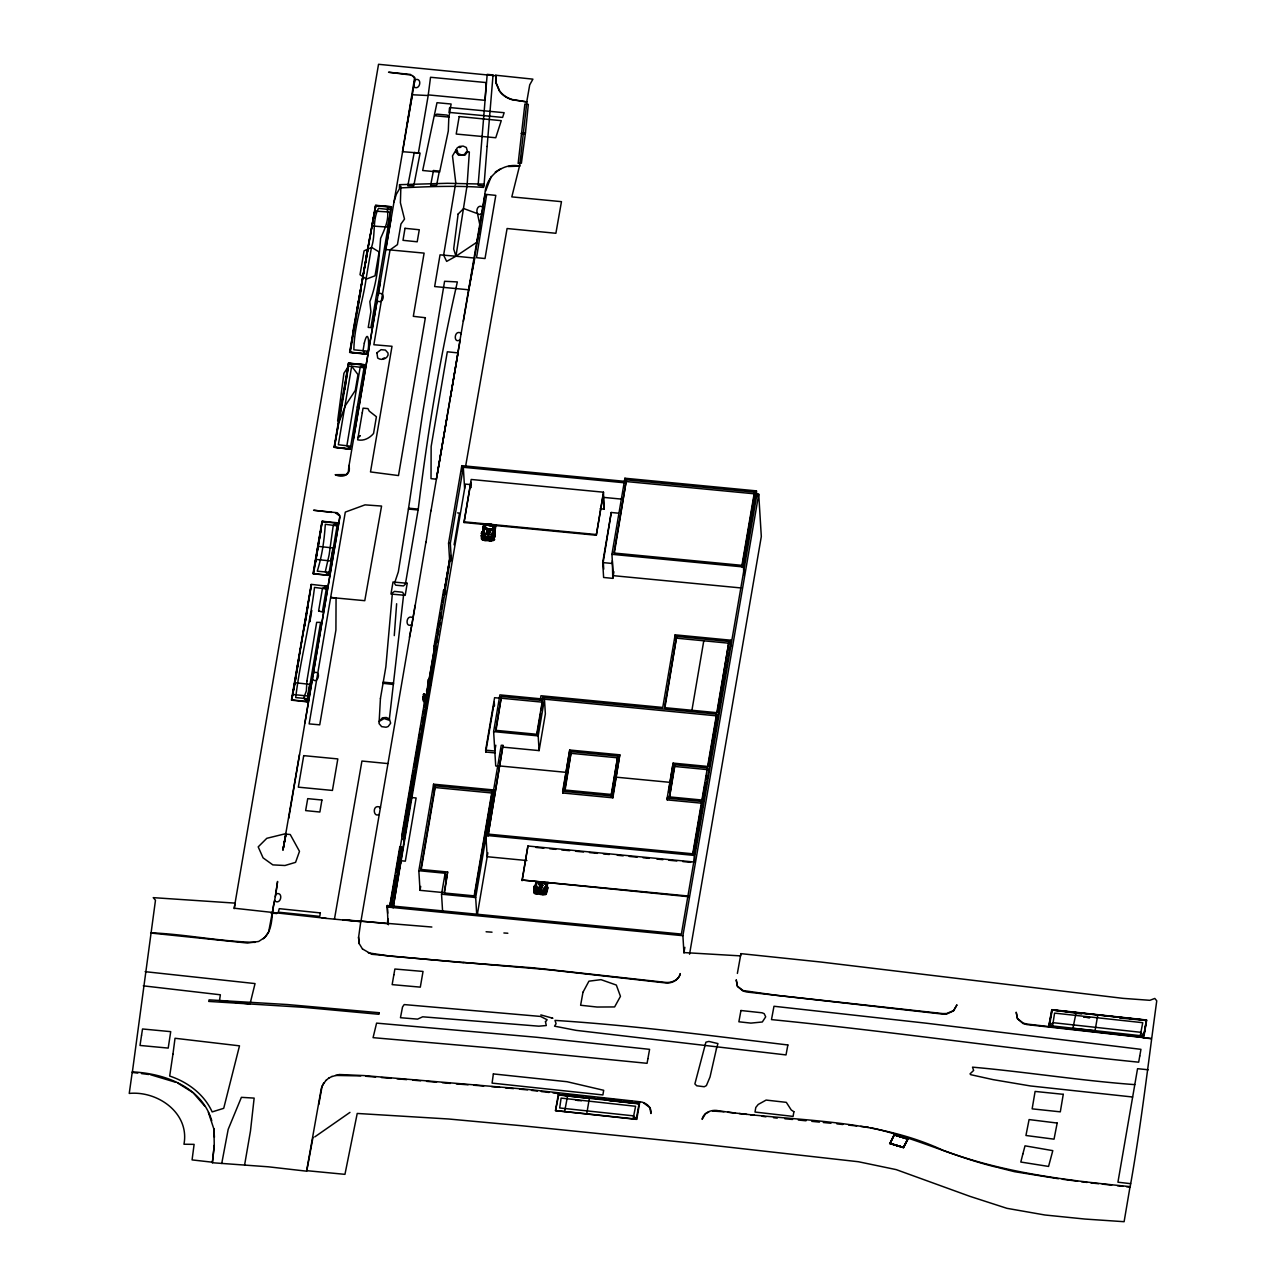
<?xml version="1.0" encoding="UTF-8"?>
<svg xmlns="http://www.w3.org/2000/svg" width="1286" height="1286" viewBox="0 0 1286 1286"><rect width="100%" height="100%" fill="white"/><g stroke="black" fill="none" stroke-linecap="round" stroke-linejoin="round"><path stroke-width="1.5" d="M425.216 696.353L424.509 694.327M487.683 538.336C497.087 536.294 495.014 542.821 487.426 540.409C483.761 542.354 478.103 535.924 484.34 538.046C507.279 536.696 479.067 542.644 482.137 534.188L481.414 533.127M540.2 892.725L537.452 891.889L543.817 892.468L536.809 891.857L540.216 892.773L545.891 892.114L540.12 892.436L534.654 890.716L537.371 892.323L545.151 892.741L546.277 889.173L545.328 892.13C551.244 898.207 525.54 891.648 537.339 891.696L536.921 890.105L537.146 891.343L538.255 891.085L534.622 890.282L533.915 887.919C534.317 885.411 535.362 884.205 535.571 886.231M489.387 531.086L487.523 530.78L487.024 534.237L488.841 534.413L489.387 531.086L487.539 530.909L487.008 534.124L488.825 534.317L489.387 530.973L488.471 530.829M494.097 538.834L492.618 536.921L490.818 538.802L493.245 538.48L490.529 539.027L482.507 537.725L481.703 539.316L482.62 537.628L481.575 537.628M546.663 892.661L545.859 894.461L545.698 892.484M547.097 888.883L546.855 890.217L546.904 888.69M488.005 533.127L487.539 534.301L488.037 530.989L487.699 532.79M538.705 889.028L539.67 884.591L540.683 885.684L540.007 887.758M543.415 892.098C543.865 891.519 542.515 890.571 543.64 891.552C541.406 892.757 543.239 890.008 543.399 891.696C545.36 890.298 533.047 893.4 535.587 888.176M546.566 889.285L547.048 891.182L547.547 887.87L546.02 893.674L534.381 892.371M423.464 701.433L425.377 701.658L423.978 701.288M423.689 698.861L423.271 699.857M483.536 527.292L483.134 526.312L483.359 527.774M546.614 889.992L547.611 887.002L546.727 886.729L546.775 882.71L547.289 885.266M526.826 101.369L529.719 84.844L532.918 79.153L495.753 75.231L496.155 82.834L499.531 90.727A24.772 20.351 -3.5 0 0 512.342 99.52L526.858 101.915L519.657 166.087L508.259 166.537M546.775 890.137L546.968 889.912M423.014 697.028C425.939 700.516 423.142 694.794 424.332 694.102M488.278 534.092C489.452 533.706 487.973 527.887 487.748 534.317M492.747 538.239L492.763 537.114L491.702 537.259M540.747 888.031L541.599 885.106L541.422 888.288L539.606 888.112L540.12 884.672L541.985 884.848L541.422 888.288M423.062 697.976C427.981 697.221 421.615 692.27 424.894 695.822M484.452 526.392L485.288 524.447L493.197 525.17C498.277 532.79 478.922 531.086 484.34 523.9L482.764 532.42L484.05 523.659M424.058 696.305L424.171 694.376L424.267 696.192M493.631 538.384C492.618 540.972 480.723 541.02 481.237 535.667L482.137 534.188C479.469 540.843 491.075 535.314 493.84 538.545L494.788 536.133M540.184 893.336L534.478 892.548L533.851 888.867M494.515 537.05L494.531 536.246M547.113 890.941L547.482 889.06M358.537 936.996L359.132 943.49L362.572 949.164M493.535 531.231L493.744 529.414L491.381 530.25M546.148 884.463L546.502 882.662L546.148 884.463L544.074 883.53L547.161 883.643L546.534 887.356M425.586 699.729L423.721 699.954L424.396 699.15M424.734 694.536L423.592 694.456L424.766 695.212M488.825 532.886L488.76 531.054L488.15 534.156M492.393 537.966C488.985 538.046 491.638 535.86 490.705 538.384M534.188 887.115L534.88 891.085L540.136 892.243L543.994 891.905L544.975 890.426L546.02 894.268L545.794 891.745L534.172 891.519M488.6 524.865L489.934 525.218L488.567 524.945M424.959 697.993C422.692 698.925 422.564 695.549 424.685 697.735M546.566 889.671L547.338 890.105M484.195 529.414C482.684 529.912 485.899 521.457 489.146 524.559M487.796 532.645L488.246 531.391L487.812 533.915M488.439 532.452L488.584 531.6L488.15 533.947M488.567 531.922L488.889 531.954M540.152 887.903C540.2 886.343 541.599 882.919 541.229 886.842M543.222 885.315L540.393 884.945L541.245 888.079L540.088 886.392L540.12 888.192M489.275 528.948L492.506 529.43L488.101 528.851L489.5 529.012M423.126 700.131L424.219 700.854M423.367 697.8L423.721 698.973M487.539 533.851L488.551 532.147L488.471 534.397M488.069 532.099L488.776 532.275M488.262 534.365L488.31 533.176L488.648 534.204M540.667 886.327L540.65 885.427M541.02 886.343L541.165 885.491M487.796 532.886L487.539 534.301M489.243 525.154L493.149 525.588L493.117 533.385M487.426 540.49C509.111 539.59 474.036 536.68 484.083 538.207M546.02 894.3L540.024 894.3M488.648 533.369L487.828 533.497M488.326 533.16L488.503 533.851M541.31 887.083L540.827 885.604M541.02 886.858L541.149 885.25M423.335 697.398C421.422 698.603 426.052 695.244 423.351 695.292M424.685 698.282L423.56 694.745M484.613 540.249L485.61 537.194C483.954 538.85 484.42 533.819 484.742 537.805L482.121 537.468M490.127 523.868L490.223 524.736M493.052 538.625C488.262 542.194 481.285 534.51 485.642 537.178M545.553 891.536L536.6 890.893L537.371 890.491M423.882 694.52L425.055 697.864M493.036 534.333L492.297 537.548C488.021 539.381 482.346 534.654 482.861 537.902M484.597 537.452L484.34 536.776M538.191 891.085L535.908 890.137M536.985 890.651L537.05 890.25M540.522 888.015L540.361 886.697L540.329 887.919M494.387 536.262L494.515 534.124L494.451 535.635M534.333 889.414L534.333 886.601M482.057 535.33L482.137 534.188L482.571 537.725L482.089 536.262M534.654 889.221L534.719 888.063C532.645 891.841 537.918 891.198 536.455 893.883C538.914 891.23 532.533 891.359 535.796 889.558L534.703 891.294L536.889 892.162L534.51 891.262L534.622 890.282L540.007 891.584L535.892 890.426M495.753 75.231L495.994 83.092L499.386 90.984A24.723 20.319 -3.5 0 0 512.182 99.778L526.858 101.915M214.215 1145.296L212.367 1162.737L268.372 1166.804L306.711 1171.192L312.996 1137.258M537.291 890.909L539.895 891.793M394.272 635.622L396.635 603.745M490.496 538.947L490.722 537.146L492.297 537.548L493.101 533.401L492.265 537.693L493.679 535.298L492.843 536.294M424.525 694.729C425.843 690.582 421.454 702.719 425.007 696.337M485.578 524.479C477.99 533.626 492.49 516.184 493.535 528.53M494.049 527.983L493.84 530.218L494.596 524.881M485.144 537.677C482.893 537.644 495.673 541.245 493.679 535.281L493.197 537.853M545.891 892.098L546.277 889.156L545.762 892.339L535.523 891.632M540.345 888.208L540.409 886.038L541.358 886.504M540.924 885.732L540.763 886.713M493.679 535.298L493.165 538.448M485.915 537.307L484.565 536.776M488.937 529.366L484.902 528.257L487.603 528.803M541.535 883.337L535.957 881.617L535.362 886.311L536.278 881.698L535.603 883.932M494.081 538.77L493.277 540.586L492.651 537.291L487.555 538.191L482.491 536.503L483.214 535.667L483.729 537.275L487.217 537.934L484.468 536.889M539.798 891.825C530.732 890.137 545.312 892.05 546.695 892.709M483.552 538.143L483.6 537.628M494.387 528.417L495.046 527.453M536.149 892.002L535.957 892.05M348.94 465.436L348.361 471.705L346.432 474.566L335.196 474.711C342.237 478.167 351.383 475.338 348.972 465.982L377.232 300.04M424.075 697.173L423.464 698.362M491.316 538.062L482.716 536.664C483.166 534.494 484.709 540.265 487.49 538.062M487.635 533.256C488.021 534.237 487.201 531.857 488.246 531.713M525.444 132.892L528.321 104.407L524.881 104.021L518.145 163.451L521.393 163.209L525.444 132.892L521.151 133.406L525.283 134.194M539.606 887.999L541.422 888.176L541.727 886.858L541.985 884.848L541.422 888.192L539.59 888.015L540.12 884.655L541.985 884.848L540.136 884.784L539.606 888.112M487.024 534.237L487.153 532.918M310.505 615.576L309.878 621.733L311.807 610.384M484.115 526.183C484.902 533.529 481.06 528.787 484.999 524.656C499.081 522.373 494.708 534.253 483.729 528.096M1126.44 1186.737L1130.089 1187.155C1141.148 1125.314 1148.205 1063.008 1156.757 1000.829L1154.796 998.45L1149.877 1000.315L1122.999 998.354L820.564 961.992L740.929 953.649L740.527 955.884L683.927 952.572L684.843 947.332M494.676 527.196L493.937 533.481M424.541 699.343L423.624 699.648L424.557 699.793M481.72 532.468C482.057 535.153 483.761 542.162 493.197 537.837M482.973 532.356C481.736 524.897 486.831 524.013 493.406 526.135C480.401 518.531 478.794 543.239 491.413 538.014M535.265 887.002L534.735 891.23M483.745 530.652L483.89 528.192L482.732 536.551L492.281 537.5L487.715 537.644L490.979 538.078L491.123 540.715L490.786 538.512M536.583 881.698L535.024 890.716M537.371 892.275L545.618 891.954L544.975 890.426L544.862 891.584L540.409 891.503L543.946 891.616L542.354 892.034L543.946 891.616L535.314 890.459L536.551 882.035L546.437 883.032L541.326 883.353L536.326 881.971M494.596 535.33L494.708 534.397M339.745 517.02L304.895 723.005M481.591 533.224L481.736 535.539M483.44 531.938L482.829 537.291L490.561 537.644M493.486 531.584L491.879 537.001L492.651 537.291M494.66 535.346L494.885 533.979L494.821 536.021M536.037 885.829L535.426 891.166L541.985 891.519M546.084 885.475L544.107 891.905L535.314 890.555L544.862 891.584L546.277 889.173M547.145 888.369L546.743 889.816L546.614 888.722M547.241 889.221L547.563 887.067L547.595 888.513M484.372 530.973L484.018 527.517L486.847 527.807M424.701 695.549C424.075 695.356 423.705 695.935 424.396 694.199M546.888 887.324L548.013 882.357M484.565 532.259L484.581 536.728L492.313 536.825M537.162 886.15L537.275 890.796M137.795 1073.119L132.313 1072.428L155.477 900.264L153.243 897.644L235.129 903.126L234.229 908.672M408.578 508.179L422.58 413.578L444.586 281.28L457.334 281.923L455.887 288.466C439.346 361.302 427.274 435.022 418.255 509.143L405.363 584.278L403.466 585.934L395.702 585.178L394.497 583.314L398.339 571.82L408.578 508.163L418.255 509.111L418.127 509.995L408.45 509.047M489.403 530.957L488.841 534.413M211.772 1120.717C201.806 1086.702 164.431 1073.408 132.281 1071.881L129.243 1093.421C157.889 1090.673 189.814 1113.226 183.962 1144.235L194.106 1144.363L192.08 1159.908L212.335 1162.206M423.608 698.041L423.062 697.189M482.234 537.516L483.214 535.667L483.632 536.825M483.295 531.086L482.748 536.632M535.876 884.977L535.346 889.896M288.723 818.346L339.793 517.647L339.697 515.348L337.302 512.744L313.591 510.253L331.724 512.407M378.197 294.703L380.447 281.152M463.346 321.275C470.644 279.126 478.456 237.106 484.935 194.829C485.063 176.777 502.553 162.325 519.657 166.087M484.886 525.283L483.07 528.659L483.874 529.253L484.629 523.916M275.702 894.911L277.583 881.457L275.236 896.824M313.446 673.639L313.575 672.787C322.288 669.556 317.61 685.438 312.53 679.072M378.148 294.671L378.261 293.819C386.186 290.668 383.678 305.361 377.087 300.731L377.28 300.088M380.367 807.383L380.222 808.331L380.367 807.383C371.959 803.22 372.988 818.33 379.177 814.343M482.588 537.661C486.188 535.973 482.539 543.046 484.388 537.902M412.324 622.488L425.907 542.081M461.272 333.379L461.144 334.328L461.272 333.363C453.99 328.605 453.01 344.793 460.227 339.681M482.748 208.091L482.877 207.142C475.611 202.384 474.614 218.572 481.832 213.46M353.087 330.695L375.785 205.535L391.507 206.821L370.898 327.592L368.23 327.432L370.898 311.662L369.854 301.631C377.554 281.682 378.823 259.499 380.624 238.328C384.643 229.149 389.449 219.601 387.166 209.232L391.201 206.708L375.544 205.294L356.897 310.328M481.607 537.58C479.983 540.538 486.912 541.486 485.352 537.644M494.933 526.135L494.338 531.231M534.204 891.455C532.597 894.429 539.573 895.474 537.95 891.536M412.935 618.887L413.063 617.939C405.829 613.181 404.752 629.304 412.018 624.289M484.292 525.106L484.227 528.723M494.853 526.183L494.354 529.896M308.174 605.32L304.541 626.636M357.17 310.36L368.198 247.266M388.195 919.731L387.52 923.686L360.836 921.114L358.569 937.542L359.132 943.667M297.13 668.366L311.437 584.583L291.745 700.018L295.684 678.478M489.001 529.414L485.899 528.482M212.367 1162.737L214.264 1145.826L213.926 1128.754M369.966 235.981L349.615 352.428L366.028 354.164L366.558 351.046L353.875 349.824C354.18 325.487 362.732 302.789 366.06 278.998L371.461 247.394C375.898 234.711 372.072 220.662 378.47 208.348L390.671 209.731L391.169 206.917M353.361 330.711L349.921 352.284L366.076 353.939M484.886 194.266L457.929 352.332M483.134 532.05L482.877 537.452M535.732 885.941L535.394 890.217L544.975 890.426L545.505 891.728M490.818 537.821L492.297 537.5M495.335 524.752L493.808 530.057M344.825 389.545L348.635 363.327L364.227 364.694L348.393 363.102L334.087 447.319L349.872 449.296L350.387 446.194L338.347 444.731L351.689 366.156L363.697 367.732L364.195 364.902L348.635 363.375L346.866 373.663M484.935 540.088L485.079 539.107L487.587 539.477M537.516 893.963L537.677 892.982M298.899 658.127L293.513 689.714M326.435 586.111L325.937 588.924L314.507 587.413C310.055 624.417 300.088 660.875 295.7 697.559L307.225 698.684L306.695 701.786L291.424 700.163L311.196 584.358L326.435 586.143L324.715 585.725M320.487 531.761L313.318 573.62L328.316 575.18M425.939 542.628L430.955 510.333M492.458 529.366L488.262 528.884M447.174 416.214L436.42 479.212L431.019 478.649L431.148 446.499L447.319 351.785L457.961 352.911L436.967 476.013M457.961 352.911L450.502 396.86M484.179 527.067L483.857 528.562M341.947 405.411L348.554 366.221L351.785 366.365L358.006 374.628L355.257 390.494L345.404 405.556L339.424 421.213L337.639 420.876L343.909 373.294L348.554 366.221M393.114 907.739L436.05 646.649M436.693 642.695L437.336 638.724M437.996 634.754L438.639 630.799M439.282 626.829L439.925 622.858M440.584 618.904L441.227 614.933M444.458 595.113L450.936 555.456M318.751 1104.594L322.191 1085.85L325.985 1080.304M353.457 438.96L414.735 80.761L414.703 78.141L412.324 75.52M484.613 540.168L485.079 539.107M490.287 540.715L490.143 539.622L489.95 540.57M537.21 894.059L537.339 893.207M542.885 894.606L542.724 893.481L542.547 894.445M367.957 249.05L364.083 250.834L360.016 274.69L366.349 279.094L375.03 275.799L379.113 251.943L371.75 247.459L367.957 249.05L365.578 263.1M328.332 574.938L325.294 571.772L329.152 554.764L333.251 525.315L337.591 522.904L328.637 575.244L328.798 572.286L317.272 571.177C322.079 555.761 324.265 540.409 325.31 524.286L336.739 525.813L337.27 522.775L321.998 521.232L313.012 573.765L328.268 575.389M465.548 466.673L507.086 228.522L555.89 233.28L561.468 201.661L511.812 196.887L519.624 165.54M495.239 525.138L494.788 534.381M540.49 891.889L544.878 891.375L546.437 883.128L544.878 891.375L543.624 891.439M564.65 1111.49L567.576 1095.929L589.358 1098.373L558.703 1094.997L555.504 1110.638L636.57 1119.399L633.612 1115.862L559.683 1107.969L561.114 1098.099L635.605 1106.282L633.082 1118.74L636.795 1119.174L639.56 1103.388L558.301 1094.418L555.504 1110.638L586.737 1113.837L589.358 1098.34L639.271 1103.597L608.969 1100.237M350.226 352.123L361.221 289.173M313.607 573.476L322.239 521.473L326.371 521.939M347.943 367.523L334.392 447.174L349.937 448.846M263.325 938.748C274.384 929.633 270.671 912.658 274.786 900.248L274.641 900.972C281.232 905.505 283.74 890.893 275.815 894.011L268.645 931.948L264.739 937.462L258.663 941.465L247.539 943.056L150.639 933.025M286.006 833.617L282.968 849.853L299.477 754.609M385.8 249.018L391.201 217.414M322.095 917.995L360.868 921.676L415.121 605.288M430.987 510.88L460.227 339.713M449.634 560.503L448.573 543.19L461.803 465.661L625.205 481.382M451.386 560.664L450.325 543.367L463.314 467.284L624.98 482.845M390.494 906.759L390.253 902.868L399.801 846.927L401.553 847.104L401.795 850.978M401.955 839.613L401.714 835.723L424.493 702.22L426.245 702.397L426.598 708.216M426.63 694.906L428.351 679.619L430.103 679.78L430.456 685.599M434.314 649.88L434.089 645.99L443.638 589.969L445.406 590.145L445.631 594.019M390.558 905.907L391.571 899.991M392.31 895.731L392.921 892.082M393.645 887.903L394.255 884.189M394.931 880.235L395.606 876.296M397.31 866.362L397.969 862.472M411.456 783.463L412.131 779.509M412.806 775.571L413.481 771.616M415.507 759.769L417.178 749.883M417.854 745.944L418.529 741.99M419.204 738.035L419.879 734.097M424.444 707.3L427.643 688.637M428.318 684.715L435.391 643.241M442.464 601.768L443.14 597.813M449.891 558.317L443.815 593.859L443.638 589.969M443.783 594.711L450.164 557.176M392.246 906.919L392.021 903.045L401.553 847.104M403.708 839.774L403.466 835.9L426.245 702.397M428.399 695.083L430.103 679.78M436.083 650.057L435.841 646.167L445.406 590.145M454.103 544.814L459.504 513.21L457.639 512.889M393.146 907.578L465.419 484.099L471.383 484.677M604.034 509.127L603.166 494.949L596.302 535.249L464.005 522.518L471.19 479.469L603.472 492.2L604.034 509.127L600.096 508.758M464.005 522.518L470.885 482.218L471.206 487.539M442.577 892.5L420.024 890.33L418.834 870.702L433.591 784.187L494.017 789.99L475.675 897.483L476.752 915.134M435.102 785.81L435.215 787.53L492.12 793.012L492.008 791.276L435.102 785.81L420.844 869.432L447.641 872.004L444.49 892.789M421.278 869.207L435.215 787.53M420.024 890.33L420.699 886.392M481.511 533.513L481.72 531.841L482.909 531.841M483.214 530.636L484.308 524.174M489.95 540.65L491.895 532.967M491.107 540.602L490.802 538.786L492.409 538.786M492.763 538.609C493.583 542.467 494.017 538.175 490.802 538.786M494.692 536.776L494.676 533.722M442.625 911.854L441.548 894.204L445.133 873.242L418.834 870.702M447.641 872.004L444.056 892.966L474.164 895.86L474.277 897.596L491.782 794.989M494.933 752.905L485.77 752.021L485.642 750.14L494.596 697.687L500.093 698.218M485.77 752.021L494.258 702.252L494.483 705.982M499.145 766.263L495.721 765.942L493.631 731.605L499.9 694.874L716.656 715.852L708.072 766.231M501.411 696.498L495.64 730.319L536.68 734.274L542.451 700.452L501.411 696.498L496.058 730.175M495.801 745.221L494.821 751.024L485.642 750.14M474.164 895.86L492.008 791.276M526.874 860.543L487.185 856.717L485.883 835.37L501.251 745.253L503.003 745.414L487.989 835.82L503.003 745.414M477.219 915.15L487.844 852.795M540.297 699.68L540.972 695.742L662.756 707.461L675.15 634.85L730.946 640.219L731.316 646.038M537.114 734.129L540.634 713.457M541.277 709.695L542.451 700.452M539.091 750.606L538.191 735.897L544.46 699.166L545.36 713.875L539.091 750.606L503.115 747.15M688.878 896.744L522.1 880.042L527.919 846.011L694.649 862.054L694.231 855.415L730.946 640.219M522.148 880.701L527.919 846.011M534.108 887.388L534.558 885.845L534.622 886.874M596.302 535.249L603.472 492.2M540.956 887.694L541.149 886.906L541.149 887.87M543.994 891.455L544.894 891.439M562.689 791.276L569.73 750.011L619.804 754.818L612.875 797.818L562.786 792.996L562.689 791.276L612.763 796.082L612.875 797.818M562.786 792.996L569.73 750.011M613.904 571.756L612.779 578.362L603.616 577.478L602.7 562.561L611.236 512.487L618.582 513.194M547.273 890.668L547.45 889.59M611.686 794.282L617.794 756.104L571.241 751.635L564.699 789.99L611.252 794.459L611.364 796.195M565.133 789.797L571.241 751.635M740.768 587.927L613.245 575.662L611.927 554.314L624.916 478.231L756.441 490.882L756.795 496.701M612.779 578.362L612.329 560.744M754.528 493.888L754.432 492.168L626.427 479.839L613.936 553.028L741.942 565.342L742.054 567.078L754.191 495.866M614.386 552.787L626.427 479.839M611.252 794.459L617.794 756.104M612.763 796.082L619.804 754.818M730.705 641.666L676.661 636.457L664.508 707.638L716.8 712.669L728.953 641.489L717.25 712.428M664.958 707.396L676.661 636.457M667.145 798.156L701.658 801.483L701.754 803.203L667.257 799.892L667.145 798.156L673.125 763.112L707.638 766.44L716.559 714.116L542.483 697.366L542.596 699.102M667.257 799.892L667.916 796.002M668.591 792.096L673.125 763.112M674.748 766.472L669.267 798.606L674.636 764.736L707.38 767.887L707.493 769.623L674.748 766.472L674.636 764.736M691.981 709.985L703.78 640.798M701.658 801.483L692.72 853.791L487.876 834.084M707.38 767.887L701.899 800.021L669.154 796.87M741.942 565.342L754.432 492.168M693.154 853.582L701.433 805.149M702.333 799.86L705.226 782.852M705.869 779.075L706.512 775.297M743.919 574.729L743.453 566.965L756.441 490.882M1144.026 1034.33L1146.421 1020.232L1051.996 1009.96L1048.958 1025.312L1051.787 1009.655L1146.71 1020.023L1144.026 1035.841L1140.312 1035.359L1142.74 1022.692L1054.584 1013.111L1052.607 1025.746L1049.215 1025.344M244.613 1164.939L250.481 1130.989L254.146 1098.099L241.398 1097.344L228.185 1129.349L221.739 1163.476M388.034 924.28L387.231 905.521L681.387 934.07L756.715 495.512M390.221 905.553L395.316 875.879M396.008 871.908L401.779 838.279M402.454 834.325L413.336 771.005M414.012 767.051L418.432 741.315M419.107 737.36L419.783 733.406M420.458 729.451L421.149 725.497M421.824 721.542L422.499 717.572M423.174 713.617L423.866 709.663M424.541 705.709L427.595 687.897M428.286 683.943L436.436 636.457M437.111 632.487L437.787 628.533M438.478 624.578L439.153 620.624M439.828 616.669L440.503 612.715M441.194 608.744L441.87 604.79M443.574 594.904L450.02 557.304M481.543 533.545L481.784 533.031M494.596 533.369L495.962 525.251M683.943 952.99L682.898 935.694L758.724 494.226L626.523 481.575M689.553 954.212L761.312 536.519L758.724 494.226M1143.736 1035.809L1146.421 1020.232L1051.996 1009.96L1081.751 1013.995M708.763 1112.004L705.467 1113.772L702.092 1119.35C703.346 1112.969 710.386 1109.898 716.35 1110.413C792.176 1122.131 871.988 1117.1 943.04 1150.311C1002.984 1172.752 1066.737 1180.452 1130.056 1186.608L1124.109 1221.7L1084.886 1219.048L1044.923 1214.997L1006.938 1208.326L969.869 1196.334L896.197 1169.617L858.421 1161.74L697.832 1143.688L521.586 1125.732L448.621 1118.997L357.219 1113.451L344.953 1174.343L306.663 1170.662L321.323 1088.31L323.767 1082.828M407.405 123.07L412.324 94.762L428.19 95.534L418.4 152.954L402.502 151.684L414.671 77.514L410.379 74.427L388.549 72.241L410.411 74.974M492.94 525.186L493.486 528.851L492.731 525.058L485.819 524.334M366.205 256.171L367.394 249.404M370.159 236.222L375.785 205.535L374.162 215.678M341.947 405.379L334.392 447.174L349.905 449.087M484.066 530.78L484.211 529.912M485.786 534.831L487.072 530.7M490.625 531.423L489.307 534.783L487.86 535.169L487.796 531.07M488.632 535.153L489.982 531.005M536.632 884.173L536.776 883.305M538.48 884.35L538.657 883.98M542.579 884.881L541.213 889.044L539.702 888.899L540.393 884.945M541.213 889.044L541.904 885.09M334.489 918.976L361.929 761.039L387.825 763.579M493.808 530.025L494.58 529.768C492.361 517.133 494.226 537.001 494.885 524.913M494.724 527.871L494.58 529.768L494.194 528.819M545.698 892.259L543.48 892.5M390.253 905.44L392.696 891.761M393.403 887.854L394.111 883.948M394.802 880.042L395.509 876.136M396.201 872.213L397.953 862.44M544.476 886.858L543.19 890.844M737.376 973.422L740.929 953.649M1049.714 1024.074L1052.189 1010.282M299.156 658.239L293.755 689.843M424.798 695.806L423.641 695.26M320.728 531.874L315.327 563.429M371.959 225.886L373.904 215.582M286.055 833.585L282.984 849.821L286.055 833.585L266.797 838.311L258.197 846.879L263.083 857.875L272.841 864.883L284.962 865.51L295.587 862.343L299.493 851.348L290.234 834.501L286.087 834.132M1097.681 1015.683L1095.013 1030.793L1079.083 1029.121L1072.894 1028.334L1075.996 1013.272M493.085 535.008L493.888 531.954M545.682 888.899L546.486 885.845L546.068 886.922M315.086 563.284L322.239 521.473L335.55 523.113M304.284 626.491L306.47 615.303M409.414 637.277L412.018 624.257M422.949 696.465L424.83 696.369M482.555 531.874L482.78 532.404M493.406 534.14L492.683 537.644M545.971 887.967L545.28 891.536M424.091 700.179L423.914 699.761M545.682 887.292L544.283 891.134M492.908 535.523L493.133 534.526M541.197 886.601L541.438 886.359M545.505 889.414L545.73 888.401M543.705 894.445L543.56 892.677L544.942 892.661M391.008 905.73L391.892 901.824M392.76 897.917L401.087 860.768M424.412 696.08L423.11 697.125L424.685 695.967M485.61 191.116L491.252 176.439M490.561 536.969L490.191 538.078M485.77 524.383L484.42 527.662M482.459 532.372L481.768 531.825M535.056 886.263L535.137 885.749M540.409 887.79L540.474 886.359M494.821 536.214L494.563 537.243L494.563 535.892M482.427 536.841L483.584 536.567M424.203 693.91L423.287 694.553M393.918 202.127L396.329 194.331L400.894 186.293L400.396 202.722L404.511 219.102L400.959 224.005L397.438 244.629L390.044 249.918L385.832 249.532M483.729 537.275L482.732 536.198L484.452 536.375M484.468 526.312L483.89 528.128L493.792 529.848M538.496 891.037L543.383 891.471L540.2 890.828M484.87 524.656L483.681 527.807M488.921 529.51L483.89 528.192M536.937 890.33L536.31 890.86M485.144 524.72L484.083 528.016L492.618 529.607M484.533 537.066L487.137 537.564M535.137 891.519L534.301 893.159L535.217 891.552M424.943 696.353L423.512 697.735M889.928 1143.431L903.415 1147.466L907.836 1138.914L894.381 1134.718L889.928 1143.431L894.236 1134.445L908.173 1138.801L903.544 1147.691L889.607 1143.527M482.105 536.6L484.292 537.789M540.538 885.379L541.068 888.272M490.898 537.162L487.635 537.371M545.055 883.241L541.39 882.807M483.263 526.713L483.6 526.553M545.666 892.002L543.624 892.355M492.57 536.841L483.279 536.182M537.146 890.587L535.346 890.185L545.248 890.78M493.583 539.59L490.432 539.863M423.689 699.857L425.618 700.002M492.715 537.114L491.879 536.841M544.991 891.841L544.107 891.905L545.087 890.973M491.397 537.58L492.281 537.291M423.48 701.111L424.187 701.031M490.979 538.85L492.345 538.786M424.348 697.623L425.119 697.35M326.001 1080.481L328.798 1078.038M907.836 1138.914L894.381 1134.718L907.836 1138.914L903.319 1147.353L889.944 1143.399L903.399 1147.433L890.185 1143.447M314.765 1136.904L349.969 1112.39M495.271 172.051L500.993 168.611M490.995 534.719L492.827 534.494M543.592 888.61L545.425 888.369M544.621 890.941L545.216 891.166M328.814 1078.198L331.997 1076.382M482.893 536.166L484.581 536.728M545.2 883.498L546.454 883.032L539.59 883.016M541.422 890.78L542.226 890.41M388.05 922.592L387.456 921.081M292.035 699.857L306.743 701.561M546.405 883.932L546.775 882.71L547.161 883.643M383.035 358.472L384.514 357.926M546.293 887.485L547.193 887.26M332.013 1076.559L339.231 1074.517L363.89 1075.562L527.517 1089.371L640.219 1101.797C645.974 1102.44 651.986 1107.214 650.957 1113.515L649.703 1107.423L643.997 1103.243M459.504 147.585L460.967 147.167M485.24 524.608L489.21 524.961M543.11 892.436L545.328 892.13L544.541 891.568M423.335 698.105L424.493 698.394M335.598 1075.434L360.755 1075.916M483.761 536.198L482.813 536.326L487.523 537.226M255.046 942.365C220.227 941.577 185.554 934.199 150.639 932.8M546.228 892.452L546.02 893.657L543.03 893.754M490.882 538.448L493.004 538.223M540.104 882.694L537.5 882.148L540.233 883.032L537.532 882.116L538.705 882.389M493.856 529.076L484.935 528.884M536.583 882.244L546.47 882.871M488.825 534.301L487.008 534.124M542.772 882.871L542.065 882.807M431.855 927.029L342.703 919.715L360.852 921.58M712.476 1111.024L724.002 1111.811M375.014 211.129L390.285 212.077L387.713 227.092L372.088 225.998M487.603 536.953L490.625 537.001M540.281 892.211L543.367 892.757M436.067 639.287L436.918 639.319M543.528 882.871L541.872 882.839M491.011 528.964L488.101 528.851M490.818 538.207L484.468 537.596M292.951 694.52L307.692 695.983L309.669 684.329L295.105 682.721M540.152 892.307L543.383 892.404M487.667 538.448L490.529 538.545M489.082 525.958L493.406 526.135M485.449 528.385L487.49 528.771M326.29 918.365L234.197 908.221L378.534 64.3L495.785 75.778M493.551 530.588L491.477 529.639M463.137 962.458L533.529 967.86L665.939 982.424C671.903 982.97 678.912 979.9 680.294 973.598C678.879 979.916 672.128 983.565 665.955 982.97L549.074 969.789L389.674 956.125L368.343 952.846M541.31 883.257L545.457 883.386L536.487 882.003L541.342 883.209M318.253 546.373L332.961 547.949L330.743 560.969L316.099 559.41M486.092 931.771L492.024 932.173M503.887 932.977L507.841 933.234M456.337 1083.921L468.072 1084.805M473.955 1085.255L483.729 1085.995M348.844 363.713L362.427 364.742M483.182 533.561L484.935 534.14M535.78 887.453L537.532 888.015M365.883 1076.269L375.608 1077.073M381.46 1077.555L391.185 1078.343M397.036 1078.825L406.762 1079.629M463.153 962.684L371.702 954.276L362.572 949.004M376.01 205.873L389.465 207.046M412.693 1080.127L420.635 1080.835M426.582 1081.349L436.517 1082.217M442.464 1082.732L450.405 1083.423M784.91 1118.788L792.562 1119.447M272.568 913.173L276.779 913.558M491.557 1086.59L499.563 1087.329M505.559 1087.876L513.548 1088.615M519.544 1089.162L527.533 1089.901M145.125 971.669L255.046 983.581L250.031 1003.932L219.488 1000.701L220.356 994.785L143.276 985.832M1119.672 1018.014L1146.099 1020.505M602.636 497.296L622.52 499.209M463.957 521.794L596.254 534.526M611.927 554.314L743.453 566.965M448.573 543.19L450.325 543.367M602.7 562.561L611.863 563.445M676.757 638.194L729.049 643.225M434.089 645.99L435.841 646.167M426.405 691.016L428.158 691.193M501.508 698.234L542.563 702.188M493.631 731.605L538.191 735.897M571.338 753.355L617.907 757.84M499.9 765.974L566.306 772.372M616.396 777.194L670.247 782.37M485.883 835.37L694.231 855.415M535.892 847.426L543.833 848.197M549.781 848.76L555.745 849.339M561.693 849.917L569.634 850.673M575.581 851.252L583.522 852.007M589.486 852.586L597.427 853.357M603.375 853.92L609.339 854.499M617.264 855.254L623.228 855.833M629.175 856.412L637.117 857.167M643.08 857.746L649.028 858.309M656.969 859.08L662.917 859.659M668.881 860.221L676.822 860.993M682.77 861.556L690.711 862.327M401.714 835.723L403.466 835.9M522.1 880.042L688.83 896.085M441.548 894.204L475.675 897.483M390.253 902.868L392.021 903.045M386.973 906.984L682.898 935.694M409.093 797.288L416.117 797.979L405.331 861.17L400.059 860.655M1148.269 1069.759L1137.547 1068.698L1117.936 1182.204L1130.635 1183.667M798.333 1120.026L806.017 1120.781M811.771 1121.36L819.455 1122.115M823.297 1122.501L830.981 1123.257M489.194 524.913L493.02 525.299M350.21 352.203L364.452 353.65M1142.949 1037.304L1026.807 1024.042L1023.126 1023.061L1017.467 1018.56L1016.197 1012.211L1017.483 1018.785L1023.142 1023.576L1026.887 1024.588L1151.243 1038.493M272.536 912.61L270.767 912.883M1132.596 1097.006L1030.408 1085.947L993.242 1079.661L970.769 1074.694L970.03 1073.89L973.631 1070.434L972.505 1067.155C1026.598 1071.961 1080.481 1080.658 1134.766 1084.628M606.269 1098.823L598.344 1097.971M612.265 1099.434L620.254 1100.269M624.257 1100.687L632.246 1101.507M636.249 1101.925L640.251 1102.343M1142.997 1037.818L1151.243 1038.686M836.913 1123.884L842.844 1124.511M848.776 1125.137L856.701 1125.957M860.655 1126.375L868.564 1127.211M586.737 1113.853L636.281 1119.125L639.013 1103.902L608.937 1100.527M1090.978 1182.927L1098.501 1183.715M1102.263 1184.117L1111.683 1185.097M1083.937 1017.049L1089.724 1017.676L1083.937 1017.017M564.843 1094.322L570.759 1094.965M574.697 1095.399L582.574 1096.251M586.512 1096.685L594.389 1097.537M578.379 1100.446L575.581 1100.141L581.401 1100.768M727.812 1112.245L735.415 1113.097M739.209 1113.531L746.828 1114.383M750.622 1114.817L754.432 1115.235M773.513 1117.695L777.258 1118.129M1117.325 1185.692L1122.791 1186.319M424.284 696.176L424.701 697.382M531.472 1090.367L537.355 1091.075M541.277 1091.541L549.138 1092.473M553.06 1092.939L558.96 1093.63M141.444 1073.585L148.742 1074.501M1058.426 1178.732L1014.461 1171.675L998.113 1167.575M1062.252 1179.23L1077.572 1181.207M1081.397 1181.705L1087.136 1182.445M762.132 1116.28L765.974 1116.811M484.774 538.416L487.603 538.85M488.535 531.52L488.326 532.774M484.758 539.316L481.8 538.448M540.104 891.118L535.635 890.169M150.575 1074.742L175.844 1082.33M484.967 528.257L486.092 528.514M870.381 1127.645C913.494 1136.92 953.424 1156.789 996.296 1167.125M540.827 1014.911L552.867 1018.255L551.453 1017.853M335.437 512.825L339.729 515.975M896.937 1145.472L903.415 1147.466M896.937 1145.44L890.201 1143.415L894.381 1134.718M539.413 882.726L540.233 883.016M423.014 699.552L423.174 698.748M177.677 1083.021L193.061 1092.65L204.587 1105.912M481.253 535.651L481.752 536.6M533.851 889.542L534.333 890.491M208.38 1112.374L213.958 1129.285L214.424 1137.258M493.149 525.588L493.711 528.932M546.003 886.954L546.068 887.967M716.559 714.116L716.656 715.852M675.15 634.85L675.504 640.669M624.916 478.231L625.157 482.105M611.236 512.487L603.279 561.741L603.729 569.184M463.314 467.284L464.6 488.423M461.803 465.661L462.156 471.432M445.133 873.242L445.486 879.126M428.351 679.619L428.592 683.493M433.591 784.187L433.961 790.07M424.493 702.22L424.734 706.11M399.801 846.927L400.042 850.818M387.231 905.521L387.697 913.221M388.05 918.976L388.404 924.747M736.251 980.045L737.457 986.475L743.115 991.056L746.828 992.02L942.718 1014.107L946.657 1014.043L953.585 1010.844L956.961 1004.832L953.585 1010.603L946.625 1013.529L942.751 1013.577L776.037 995.251L743.083 990.542L737.441 986.233L736.251 980.045M399.528 184.67L399.432 187.949C427.611 186.615 455.437 185.457 483.584 187.418L483.681 184.107L447.512 183.287L399.528 184.67M457.173 150.333L458.041 153.564L461.947 155.108L464.439 154.4L466.529 151.684L469.358 152.005L467.091 185.393L455.951 256.236L446.66 261.38L443.622 255.175L455.758 182.676L452.495 155.927L457.189 147.922L459.375 146.443L463.137 146.09L466.304 147.472L467.574 151.732L465.018 155.14L458.572 155.268L455.983 152.214L455.919 150.189L457.173 150.333M448.846 117.01L448.3 130.995L439.635 172.099L422.676 170.508L436.999 102.687L451.113 104.021L448.878 117.09L434.781 115.74L436.774 114.149L447.19 115.097L448.846 117.01M306.904 681.033L306.357 690.904L303.721 698.153L307.049 701.642L320.584 622.376L316.661 622.344L306.904 681.033M380.431 698.507L379.048 723.568L381.637 726.638L386.025 727.233L388.115 726.574L390.655 723.198L389.385 718.906L403.708 593.955L402.502 592.235L394.529 591.383L392.407 592.91L385.848 666.871L383.051 683.316L393.339 684.457L393.5 683.139L383.244 682.143L380.431 698.507M487.105 146.459L483.986 185.907L478.119 185.264L487.185 74.379L493.052 74.926L487.105 146.459M486.301 82.577L484.967 100.324L428.254 94.891L430.537 77.273L486.301 82.577M545.457 1021.695L546.293 1025.537L538.802 1026.18L422.676 1016.808L417.564 1019.123L400.46 1017.708L402.518 1007.002L404.174 1004.575L540.554 1016.438L547.145 1019.782L545.457 1021.695M172.935 1054.231L169.688 1076.06C187.74 1082.008 204.185 1094.306 212.158 1111.908L223.716 1108.323L239.501 1045.84L175.025 1038.268L172.935 1054.231M318.606 610.963L322.352 611.991L326.789 586.014L322.448 588.425L318.606 610.963M458.121 214.039L453.685 248.97L455.951 256.219L474.791 258.1L468.747 289.784L434.652 286.553L440.037 254.853L455.951 256.219L476.833 242.25L480.176 226.432L477.476 213.637L463.683 208.541L458.121 214.039M449.489 108.828L449.039 112.396L502.601 117.412L504.144 112.702L449.666 107.542L449.489 108.828M414.815 79.861L413.658 86.821C420.249 91.37 422.724 76.726 414.815 79.861M493.358 1073.923L492.088 1083.117L602.893 1094.933L603.681 1090.287L567.03 1081.719L493.358 1073.923M486.687 194.459L476.543 257.682L485.015 258.534L495.801 195.376L486.687 194.459M141.556 1035.198L140.013 1045.454L168.209 1048.09L170.716 1031.645L142.521 1028.977L141.556 1035.198M425.361 317.722L398.499 475.563L370.497 471.93L392.005 346.288L373.856 344.728L390.044 249.918L424.107 253.117L413.32 316.324L425.361 317.722M357.283 407.019L350.226 449.152L346.882 445.679L353.441 406.505L360.193 367.233L364.549 364.822L357.283 407.019M379.209 1012.725L378.952 1014.3L303.11 1007.292L208.718 1001.424L209.071 999.865L287.437 1004.543L379.209 1012.725M405.01 228.313L403 240.321L417.194 241.8L419.284 229.76L405.01 228.313M407.212 583.297L405.203 595.322L390.944 594.052L393.018 581.979L407.212 583.297M793.88 1111.731L793.092 1116.409L755.011 1112.052L755.798 1107.455L758.226 1104.449L766.118 1100.077L786.325 1102.359L791.244 1109.979L793.88 1111.731M303.721 755.638L298.32 787.161L332.431 790.44L337.816 758.917L303.721 755.638M330.663 597.492L309.138 723.889L319.732 724.838L335.919 630.044L336.064 597.958L330.663 597.492L345.307 512.101L365.015 504.868L381.572 506.057L364.774 600.691L330.711 597.476M362.266 412.79L357.669 439.812C363.777 441.291 369.693 438.06 373.551 433.495L376.412 416.744L369.243 411.118L367.973 408.61L363.054 408.16L362.266 412.79M321.918 800.021L319.876 812.029L305.634 810.598L307.724 798.638L321.918 800.021M459.182 116.56L456.209 134.049L495.753 137.747L501.267 120.659L459.182 116.56M1063.265 1094.322L1060.307 1111.843L1032.144 1108.853L1035.101 1091.428L1063.265 1094.322M364.308 343.137L363.054 350.548C370.593 366.205 369.902 319.828 364.308 343.137M320.343 912.915L319.764 916.371L278.29 912.176L279.271 908.672L320.343 912.915M393.837 974.868L392.15 984.626L420.313 987.134L423.03 971.444L394.882 969.017L393.837 974.868M1139.766 1055.967L1138.673 1062.188C1016.085 1049.762 894.14 1031.71 771.487 1019.605L773.979 1006.263L926.274 1023.206L1140.955 1049.344L1139.766 1055.967M647.903 1058.667L647.067 1063.313L497.152 1048.46L373.069 1037.657L376.589 1023.126L536.809 1037.288L649.591 1049.344L647.903 1058.667M582.992 992.213L580.613 1005.25L597.074 1007.034L614.612 1006.938L620.463 996.345L616.332 985.06L600.98 979.643L588.924 981.186L582.992 992.213M740.945 1010.507L738.871 1021.791L750.911 1023.109L762.325 1021.984L765.7 1016.824L764.189 1013.689L762.132 1012.805L740.945 1010.507M787.868 1044.971L786.019 1054.922L576.112 1030.359L554.539 1026.164L556.082 1023.704L554.989 1020.393C632.808 1025.344 710.402 1035.68 787.868 1044.971M414.237 152.552L407.807 185.827L413.787 185.795L420.104 153.114L414.237 152.552M433.478 170.54L430.617 185.361L436.597 185.313L439.362 171.07L433.478 170.54M1057.172 1123.048L1054.038 1139.171L1025.939 1135.49L1029.089 1119.576L1057.172 1123.048M716.415 1048.846L710.017 1077.025L706.384 1085.609L704.246 1086.75L696.787 1085.802L694.874 1083.937L705.901 1042.174L708.875 1041.435L717.942 1043.573L716.415 1048.846M1022.868 1153.912L1020.811 1162.046L1048.556 1166.434L1052.8 1150.648L1025.022 1145.826L1022.868 1153.912M389.385 718.906L388.919 720.144L384.112 718.553L378.984 721.526L382.456 717.797L386.218 717.492L389.385 718.906M488.567 523.707L488.214 524.543L488.567 523.707M376.894 352.798L377.698 358.071C381.203 360.627 386.7 359.26 388.067 355.032L388.002 353.007L385.414 350.081L381.058 349.679L376.894 352.798M360.016 435.825L358.071 437.529L360.016 435.777M1053.121 1022.692L1049.054 1025.569L1143.801 1036.05L1140.811 1032.304L1053.121 1022.692M570.92 1096.074L558.51 1094.675L570.92 1096.074M907.611 1139.091L894.477 1134.991L907.595 1139.091"/></g></svg>
